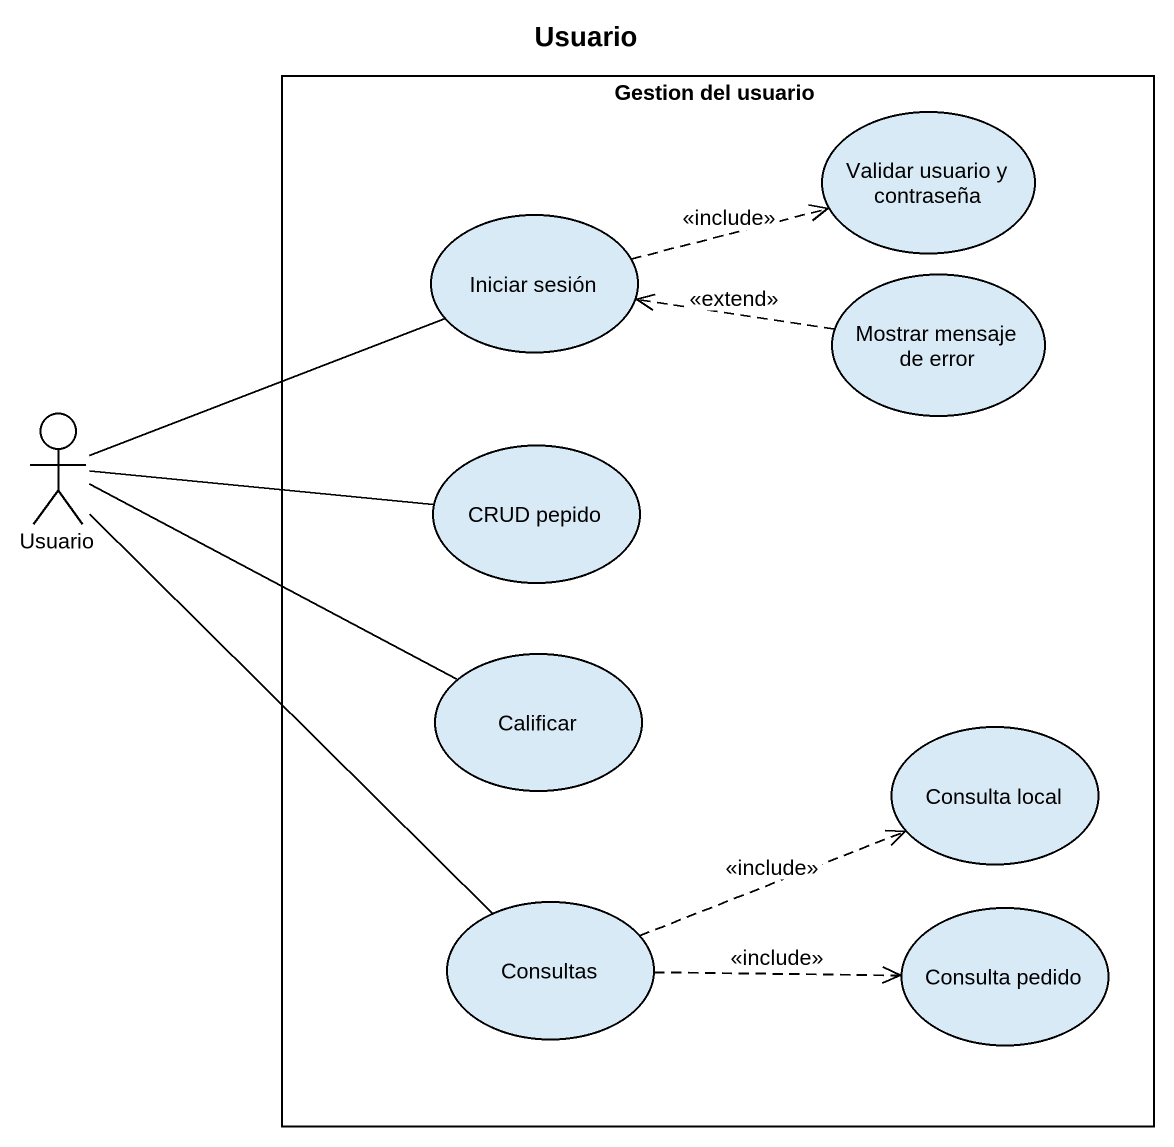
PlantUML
@startuml
title Usuario
rectangle "Gestion del usuario" as Gestion_del_usuario {
  usecase "Validar usuario y contraseña" as Validar_usuario_y_contraseña
  usecase "Iniciar sesión" as Iniciar_sesión
  usecase "Mostrar mensaje de error" as Mostrar_mensaje_de_error
  usecase "CRUD pepido" as CRUD_pepido
  usecase Calificar
  usecase "Consulta local" as Consulta_local
  usecase Consultas
  usecase "Consulta pedido" as Consulta_pedido
}
actor Usuario
Iniciar_sesión .right.> Validar_usuario_y_contraseña : <<include>>
Mostrar_mensaje_de_error .left.> Iniciar_sesión : <<extend>>
Usuario -right- Iniciar_sesión
Usuario -right- CRUD_pepido
Usuario -- Consultas
Calificar -left- Usuario
Consultas .right.> Consulta_local : <<include>>
Consultas .right.> Consulta_pedido : <<include>>
@enduml
